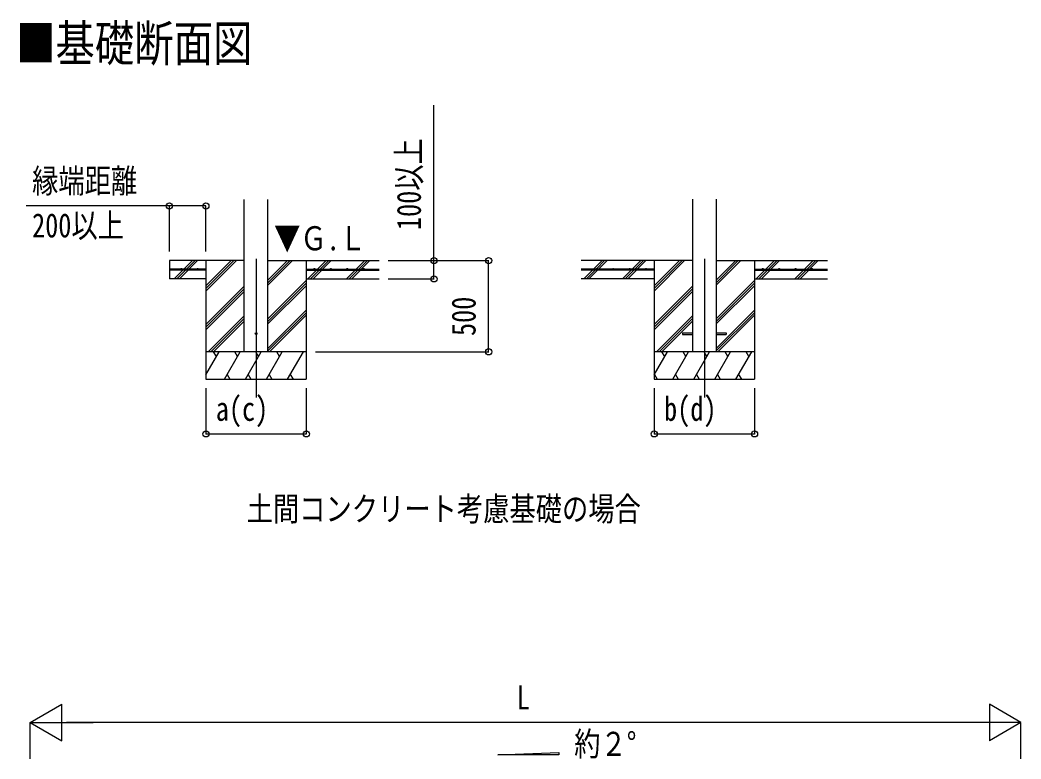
# Model space of a CAD drawing. Units: millimetres, scale not verified. Extents: x -16820 to 16820, y -11880 to 11880.
# Drawn here: x -2433 to 3054, y -5183 to -1130 of the extents above; entities that cross this region are included whole.
import ezdxf
from ezdxf.enums import TextEntityAlignment as Align

# ---------------------------------------------------------------- set-up
doc = ezdxf.new("R2010")
doc.units = ezdxf.units.MM
doc.header["$LTSCALE"] = 50
for name, color, linetype in [('0-2_USER1', 3, 'Continuous'), ('0-3_YKK_12', 2, 'Continuous'), ('0-4_YKK_13', 4, 'Continuous'), ('0-5_YKK_A1', 4, 'Continuous'), ('0-6_YKK_D', 6, 'Continuous')]:
    doc.layers.add(name, color=color, linetype=linetype)
doc.styles.add('ＭＳ ゴシック', font='')
doc.styles.get('ＭＳ ゴシック').set_extended_font_data('MS Gothic')

msp = doc.modelspace()

# ---------------------------------------------------------------- linework, layer by layer
at = {"layer": '0-3_YKK_12'}
for p, q in [((-1139.2, -2440.27), (-1139.2, -3199.48)), ((1318.19, -2440.27), (1318.19, -3199.48))]:
    msp.add_line(p, q, dxfattribs=at)
at = {"layer": '0-4_YKK_13'}
for p, q in [((1198.39, -2844.98), (1198.39, -2853.98)), ((1198.39, -2844.98), (1253.19, -2844.98)), ((1383.19, -2844.98), (1437.99, -2844.98)), ((1437.99, -2844.98), (1437.99, -2853.98)), ((1198.39, -2853.98), (1253.19, -2853.98)), ((1383.19, -2853.98), (1437.99, -2853.98))]:
    msp.add_line(p, q, dxfattribs=at)
msp.add_circle((-1139.2, -2849.48), 5, dxfattribs=at)
at = {"layer": '0-5_YKK_A1'}
for p, q in [((-1204.2, -2949.48), (-1204.2, -2114.13)), ((-1074.2, -2949.48), (-1074.2, -2114.13)), ((1253.19, -2113.13), (1253.19, -2949.48)), ((1383.19, -2113.13), (1383.19, -2949.48)), ((-1204.2, -2449.48), (-1614.2, -2449.48)), ((-1614.2, -2449.48), (-1614.2, -2549.48)), ((-1535.23, -2496.98), (-1487.73, -2449.48)), ((-1521.09, -2496.98), (-1473.59, -2449.48)), ((-1506.95, -2496.98), (-1459.45, -2449.48)), ((-1414.2, -2449.48), (-1414.2, -3099.48)), ((-1414.2, -2616.36), (-1247.32, -2449.48)), ((-1414.2, -2602.22), (-1261.46, -2449.48)), ((-1414.2, -2588.08), (-1275.6, -2449.48)), ((-1074.2, -2584.73), (-938.95, -2449.48)), ((-1074.2, -2570.59), (-953.09, -2449.48)), ((-1074.2, -2556.44), (-967.23, -2449.48)), ((-1074.2, -2449.48), (-464.2, -2449.48)), ((-864.2, -2449.48), (-864.2, -3099.48)), ((-802.6, -2496.98), (-755.1, -2449.48)), ((-788.46, -2496.98), (-740.96, -2449.48)), ((-774.32, -2496.98), (-726.82, -2449.48)), ((-590.47, -2496.98), (-542.97, -2449.48)), ((-576.33, -2496.98), (-528.83, -2449.48)), ((-562.18, -2496.98), (-514.68, -2449.48)), ((1253.19, -2449.48), (643.19, -2449.48)), ((710.02, -2496.98), (757.52, -2449.48)), ((729.02, -2492.12), (771.67, -2449.48)), ((738.31, -2496.98), (785.81, -2449.48)), ((922.16, -2496.98), (969.66, -2449.48)), ((936.3, -2496.98), (983.8, -2449.48)), ((950.44, -2496.98), (997.94, -2449.48)), ((1043.19, -2449.48), (1043.19, -3099.48)), ((1043.19, -2616.36), (1210.07, -2449.48)), ((1043.19, -2602.22), (1195.93, -2449.48)), ((1043.19, -2588.08), (1181.79, -2449.48)), ((1383.19, -2584.73), (1518.44, -2449.48)), ((1383.19, -2570.59), (1504.3, -2449.48)), ((1383.19, -2556.44), (1490.16, -2449.48)), ((1383.19, -2449.48), (1993.19, -2449.48)), ((1593.19, -2449.48), (1593.19, -3099.48)), ((1654.79, -2496.98), (1702.29, -2449.48)), ((1668.93, -2496.98), (1716.43, -2449.48)), ((1683.07, -2496.98), (1730.57, -2449.48)), ((1866.92, -2496.98), (1914.42, -2449.48)), ((1881.06, -2496.98), (1928.56, -2449.48)), ((1895.2, -2496.98), (1942.7, -2449.48)), ((-1414.2, -2496.98), (-1614.2, -2496.98)), ((-1414.2, -2501.98), (-1614.2, -2501.98)), ((-1586.33, -2548.08), (-1540.23, -2501.98)), ((-1573.59, -2549.48), (-1526.09, -2501.98)), ((-1559.45, -2549.48), (-1511.95, -2501.98)), ((-1414.2, -2496.98), (-1414.2, -2501.98)), ((-864.2, -2496.98), (-464.2, -2496.98)), ((-864.2, -2496.98), (-864.2, -2501.98)), ((-864.2, -2501.98), (-464.2, -2501.98)), ((-855.1, -2549.48), (-807.6, -2501.98)), ((-840.96, -2549.48), (-793.46, -2501.98)), ((-826.82, -2549.48), (-779.32, -2501.98)), ((-642.97, -2549.48), (-595.47, -2501.98)), ((-628.83, -2549.48), (-581.33, -2501.98)), ((-614.69, -2549.48), (-567.18, -2501.98)), ((1043.19, -2496.98), (643.19, -2496.98)), ((1043.19, -2501.98), (643.19, -2501.98)), ((657.52, -2549.48), (705.02, -2501.98)), ((671.66, -2549.48), (719.17, -2501.98)), ((685.81, -2549.48), (733.31, -2501.98)), ((724.17, -2496.98), (725.83, -2495.31)), ((871.06, -2548.08), (917.16, -2501.98)), ((883.8, -2549.48), (931.3, -2501.98)), ((897.94, -2549.48), (945.44, -2501.98)), ((1043.19, -2496.98), (1043.19, -2501.98)), ((1593.19, -2496.98), (1993.19, -2496.98)), ((1593.19, -2496.98), (1593.19, -2501.98)), ((1593.19, -2501.98), (1993.19, -2501.98)), ((1602.29, -2549.48), (1649.79, -2501.98)), ((1616.43, -2549.48), (1663.93, -2501.98)), ((1630.57, -2549.48), (1678.07, -2501.98)), ((1814.42, -2549.48), (1861.92, -2501.98)), ((1828.56, -2549.48), (1876.06, -2501.98)), ((1842.7, -2549.48), (1890.2, -2501.98)), ((-1414.2, -2549.48), (-1614.2, -2549.48)), ((-1074.2, -2768.57), (-864.2, -2558.58)), ((-1074.2, -2782.72), (-864.2, -2572.72)), ((-864.2, -2549.48), (-464.2, -2549.48)), ((1043.19, -2549.48), (643.19, -2549.48)), ((1383.19, -2768.57), (1593.19, -2558.58)), ((1383.19, -2782.72), (1593.19, -2572.72)), ((1593.19, -2549.48), (1993.19, -2549.48)), ((-1414.2, -2800.21), (-1204.2, -2590.21)), ((-1414.2, -2814.35), (-1204.2, -2604.35)), ((-1414.2, -2828.49), (-1204.2, -2618.49)), ((-1074.2, -2796.86), (-864.2, -2586.86)), ((1043.19, -2800.21), (1253.19, -2590.21)), ((1043.19, -2814.35), (1253.19, -2604.35)), ((1043.19, -2828.49), (1253.19, -2618.49)), ((1383.19, -2796.86), (1593.19, -2586.86)), ((-1074.2, -2930.7), (-864.2, -2720.71)), ((-1074.2, -2944.85), (-864.2, -2734.85)), ((1383.19, -2930.7), (1593.19, -2720.71)), ((1383.19, -2944.85), (1593.19, -2734.85)), ((-1401.34, -2949.48), (-1204.2, -2752.34)), ((-1387.2, -2949.48), (-1204.2, -2766.48)), ((-1373.05, -2949.48), (-1204.2, -2780.62)), ((-1064.69, -2949.48), (-864.2, -2748.99)), ((1056.05, -2949.48), (1253.19, -2752.34)), ((1070.19, -2949.48), (1253.19, -2766.48)), ((1084.33, -2949.48), (1253.19, -2780.62)), ((1392.7, -2949.48), (1593.19, -2748.99)), ((-864.2, -2949.48), (-1414.2, -2949.48)), ((-1414.2, -3074.93), (-1341.77, -2949.48)), ((-1356.77, -2975.46), (-1371.77, -2949.48)), ((-1312.9, -3099.48), (-1226.3, -2949.48)), ((-1241.3, -2975.46), (-1256.3, -2949.48)), ((-1197.43, -3099.48), (-1110.83, -2949.48)), ((-1125.83, -2975.46), (-1140.83, -2949.48)), ((-1081.96, -3099.48), (-995.36, -2949.48)), ((-1010.36, -2975.46), (-1025.36, -2949.48)), ((-966.49, -3099.48), (-879.89, -2949.48)), ((-909.89, -2949.48), (-909.89, -2949.48)), ((1593.19, -2949.48), (1043.19, -2949.48)), ((1043.19, -3074.93), (1115.62, -2949.48)), ((1100.62, -2975.46), (1085.62, -2949.48)), ((1144.49, -3099.48), (1231.09, -2949.48)), ((1216.09, -2975.46), (1201.09, -2949.48)), ((1259.96, -3099.48), (1346.56, -2949.48)), ((1331.56, -2975.46), (1316.56, -2949.48)), ((1375.43, -3099.48), (1462.03, -2949.48)), ((1447.03, -2975.46), (1432.03, -2949.48)), ((1490.9, -3099.48), (1577.5, -2949.48)), ((1562.5, -2975.46), (1547.5, -2949.48)), ((-1414.2, -3099.48), (-864.2, -3099.48)), ((-1297.9, -3073.5), (-1282.9, -3099.48)), ((-1182.43, -3073.5), (-1167.43, -3099.48)), ((-1066.96, -3073.5), (-1051.96, -3099.48)), ((-951.49, -3073.5), (-936.49, -3099.48)), ((1043.19, -3099.48), (1593.19, -3099.48)), ((1044.02, -3073.5), (1059.02, -3099.48)), ((1159.49, -3073.5), (1174.48, -3099.48)), ((1274.96, -3073.5), (1289.95, -3099.48)), ((1390.43, -3073.5), (1405.43, -3099.48)), ((1505.9, -3073.5), (1520.89, -3099.48)), ((185.26, -5159.81), (521.26, -5147.4)), ((521.26, -5147.4), (521.26, -5159.81)), ((521.26, -5159.81), (185.26, -5159.81))]:
    msp.add_line(p, q, dxfattribs=at)
for centre in [(-1549.2, -2494.48), (-1459.2, -2494.48), (-819.2, -2494.48), (-729.2, -2494.48), (-639.2, -2494.48), (-549.2, -2494.48), (728.19, -2494.48), (818.19, -2494.48), (908.19, -2494.48), (998.19, -2494.48), (1638.19, -2494.48), (1728.19, -2494.48), (1818.19, -2494.48), (1908.19, -2494.48)]:
    msp.add_circle(centre, 2.5, dxfattribs=at)
at = {"layer": '0-6_YKK_D'}
for p, q in [((-1614.2, -2399.48), (-1614.2, -2148.48)), ((-1414.2, -2399.48), (-1414.2, -2148.48)), ((-414.2, -2449.48), (136.8, -2449.48)), ((-414.2, -2449.48), (-163.2, -2449.48)), ((135.8, -2949.48), (135.8, -2449.48)), ((-414.2, -2549.48), (-163.2, -2549.48)), ((-814.2, -2949.48), (136.8, -2949.48)), ((-1414.2, -3149.48), (-1414.2, -3400.48)), ((-864.2, -3149.48), (-864.2, -3400.48)), ((1043.19, -3149.48), (1043.19, -3400.48)), ((1593.19, -3149.48), (1593.19, -3400.48)), ((-1414.2, -3399.48), (-864.2, -3399.48)), ((1043.19, -3399.48), (1593.19, -3399.48)), ((-2378.02, -4982.55), (-2204.82, -4882.55)), ((-2204.82, -5082.55), (-2204.82, -4882.55)), ((3053.76, -4982.55), (2880.55, -4882.55)), ((2880.55, -4882.55), (2880.55, -5082.55)), ((-2378.02, -5182.55), (-2378.02, -4981.55)), ((-2378.02, -4982.55), (-2204.82, -5082.55)), ((-2378.02, -4982.55), (-2031.61, -4982.55)), ((2853.76, -4982.55), (-2178.02, -4982.55)), ((3053.76, -4982.55), (2707.35, -4982.55)), ((3053.76, -4982.55), (2880.55, -5082.55)), ((3053.76, -5182.55), (3053.76, -4981.55))]:
    msp.add_line(p, q, dxfattribs=at)
for points in [[(-164.2, -2549.48), (-164.2, -2449.48), (-164.2, -1596.68)], [(-1414.2, -2149.48), (-1614.2, -2149.48), (-2399, -2149.48)]]:
    msp.add_lwpolyline(points, dxfattribs=at)
for centre in [(-1614.2, -2149.48), (-1414.2, -2149.48), (-164.2, -2449.48), (135.8, -2449.48), (-164.2, -2549.48), (135.8, -2949.48), (-1414.2, -3399.48), (-864.2, -3399.48), (1043.19, -3399.48), (1593.19, -3399.48)]:
    msp.add_circle(centre, 17, dxfattribs=at)

# ---------------------------------------------------------------- texts
at = {"layer": '0-2_USER1', "style": 'ＭＳ ゴシック', "width": 0.8}
for s, height, p in [('■基礎断面図', 197.9, (-2454.71, -1415.76)), ('土間コンクリート考慮基礎の場合', 132, (-1190.73, -3916.27))]:
    msp.add_text(s, height=height, dxfattribs=at).set_placement(p, align=Align.BOTTOM_LEFT)
at = {"layer": '0-5_YKK_A1', "style": 'ＭＳ ゴシック', "width": 0.8}
for s, p in [('▼Ｇ.Ｌ', (-1040.48, -2432.24)), ('約２°', (604.65, -5205.13))]:
    msp.add_text(s, height=132, dxfattribs=at).set_placement(p, align=Align.BOTTOM_LEFT)
at = {"layer": '0-6_YKK_D', "style": 'ＭＳ ゴシック', "width": 0.8}
for s, p in [('100以上', (-196.2, -2281.48)), ('500', (103.8, -2862.68))]:
    msp.add_text(s, height=132, rotation=90, dxfattribs=at).set_placement(p, align=Align.BOTTOM_LEFT)
for s, p in [('縁端距離', (-2367, -2117.48)), ('200以上', (-2367, -2361.48)), ('a(c)', (-1360, -3367.48)), ('b(d)', (1097.39, -3367.48)), ('L', (289.87, -4950.55))]:
    msp.add_text(s, height=132, dxfattribs=at).set_placement(p, align=Align.BOTTOM_LEFT)

doc.saveas('drawing.dxf')
